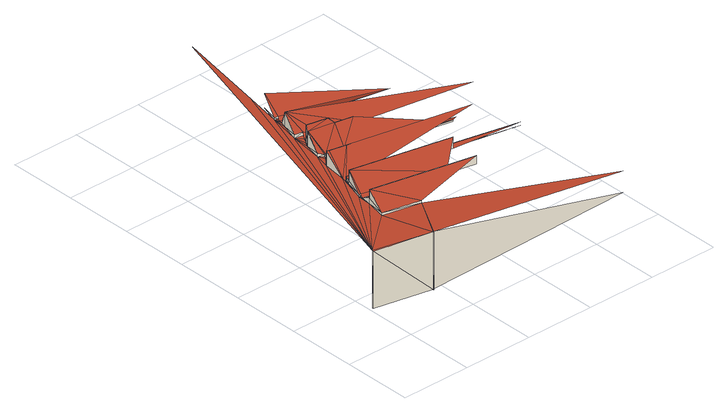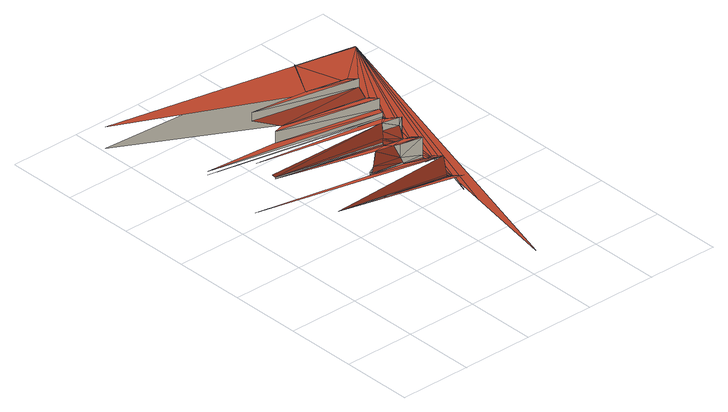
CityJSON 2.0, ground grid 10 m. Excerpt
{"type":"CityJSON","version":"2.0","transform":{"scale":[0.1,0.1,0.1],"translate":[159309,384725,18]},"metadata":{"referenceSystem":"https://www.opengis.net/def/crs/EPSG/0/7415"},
"CityObjects":{
"building1":{"type":"Building","attributes":{"oorspronkelijk_bouwjaar":1949,"status":"Pand in gebruik (niet ingemeten)","geconstateerd":false,"h_maaiveld":18.51,"dak_type":"slanted","pw_datum":"2016-12-01","pw_actueel":"yes","pw_bron":"ahn3","reconstructie_methode":"tudelft3d-geoflow","versie_methode":"v21.03.1","kas_warenhuis":false,"ondergronds_type":"above ground","lod11_replace":false,"reconstruction_skipped":false},"geometry":[{"type":"MultiSurface","lod":"2.2","boundaries":[[[0,1,2]],[[3,1,0]],[[0,2,4]],[[1,4,2]],[[5,3,0]],[[5,0,4]],[[6,3,5]],[[7,3,6]],[[7,8,3]],[[8,9,3]],[[10,5,11]],[[5,4,11]],[[12,10,11]],[[13,11,4]],[[10,12,5]],[[12,11,13]],[[14,7,6]],[[15,16,14]],[[14,16,7]],[[9,17,3]],[[16,18,7]],[[14,6,19]],[[19,6,5]],[[12,19,5]],[[18,20,7]],[[8,7,20]],[[17,21,3]],[[14,22,15]],[[20,23,8]],[[24,8,23]],[[25,23,20]],[[25,24,23]],[[24,26,8]],[[24,25,27]],[[21,28,3]],[[22,14,19]],[[27,29,24]],[[24,29,26]],[[8,26,9]],[[29,30,26]],[[26,31,32]],[[30,31,26]],[[9,26,32]],[[32,33,34]],[[31,33,32]],[[32,34,9]],[[9,34,33]],[[28,35,3]],[[36,18,16]],[[20,18,36]],[[37,17,9]],[[20,36,25]],[[9,38,37]],[[15,39,16]],[[9,33,40]],[[35,41,3]],[[37,42,17]],[[25,36,27]],[[38,42,37]],[[17,42,43]],[[40,38,9]],[[43,44,17]],[[43,42,44]],[[44,21,17]],[[22,39,15]],[[38,40,42]],[[45,21,46]],[[42,47,44]],[[44,48,21]],[[46,21,48]],[[49,48,44]],[[45,50,21]],[[49,44,51]],[[46,48,52]],[[51,48,49]],[[42,40,47]],[[52,48,51]],[[53,45,46]],[[12,13,54]],[[53,46,52]],[[55,50,45]],[[44,56,51]],[[45,53,55]],[[27,57,29]],[[58,30,29]],[[21,50,28]],[[47,56,44]],[[52,51,59]],[[55,60,50]],[[53,60,55]],[[47,40,56]],[[56,61,51]],[[50,60,62]],[[53,62,60]],[[61,63,51]],[[64,62,53]],[[50,62,28]],[[3,41,65]],[[51,63,66]],[[67,61,56]],[[59,51,66]],[[62,68,69]],[[62,69,28]],[[36,16,70]],[[71,53,52]],[[61,67,63]],[[63,67,72]],[[73,19,12]],[[74,28,75]],[[69,76,28]],[[74,77,28]],[[64,53,78]],[[75,28,76]],[[71,52,59]],[[59,66,63]],[[64,79,62]],[[68,62,80]],[[75,76,69]],[[75,81,74]],[[39,70,16]],[[68,82,69]],[[81,77,74]],[[28,77,35]],[[69,82,75]],[[53,71,78]],[[36,57,27]],[[80,82,68]],[[62,79,80]],[[78,79,64]],[[82,81,75]],[[77,81,83]],[[77,83,35]],[[84,85,83]],[[83,85,86]],[[35,83,86]],[[86,85,87]],[[35,86,87]],[[31,88,33]],[[30,89,31]],[[90,35,91]],[[87,91,35]],[[92,90,91]],[[92,91,87]],[[93,82,80]],[[79,93,80]],[[79,78,71]],[[90,94,35]],[[71,59,95]],[[92,96,90]],[[33,97,40]],[[57,58,29]],[[95,79,71]],[[82,98,81]],[[93,79,99]],[[93,100,82]],[[56,40,101]],[[56,101,67]],[[67,101,72]],[[95,99,79]],[[63,72,102]],[[59,63,102]],[[99,103,93]],[[103,100,93]],[[95,104,99]],[[100,98,82]],[[105,103,99]],[[102,95,59]],[[30,58,89]],[[83,81,106]],[[105,107,103]],[[103,98,100]],[[83,106,84]],[[85,84,106]],[[106,87,85]],[[107,98,103]],[[106,92,87]],[[106,96,92]],[[101,40,108]],[[101,102,72]],[[98,109,81]]],"semantics":{"surfaces":[{"type":"WallSurface"},{"type":"GroundSurface"},{"type":"RoofSurface"}],"values":[0,0,0,1,2,0,2,2,2,2,0,0,0,1,2,0,0,0,0,2,0,0,2,2,0,2,2,2,2,0,0,0,0,2,2,0,0,0,2,0,2,0,2,0,0,0,2,2,2,0,0,2,2,0,2,2,0,2,0,0,2,2,0,2,2,0,0,2,2,0,0,0,2,0,0,0,0,2,0,2,0,2,2,0,2,2,2,0,0,0,0,2,2,0,2,0,2,2,2,0,0,0,2,2,2,0,0,2,0,2,0,2,0,2,0,0,0,0,2,0,2,0,2,2,2,2,2,0,0,2,0,2,0,0,2,0,2,0,0,0,2,0,0,0,0,0,0,2,2,2,0,2,2,2,0,2,2,0,2,2,2,2,0,0,2,0,2,2,2,0,0,2,0,2,0,2,2,2,0,2]}}]}
},
"vertices":[
[5,73,87],[5,75,5],[5,73,5],[5,75,87],[87,57,5],[87,57,87],[66,125,87],[72,154,87],[73,174,87],[86,217,87],[87,55,87],[87,55,5],[88,57,87],[88,57,5],[66,125,91],[72,154,108],[72,154,96],[91,252,87],[74,168,88],[120,114,87],[74,168,87],[96,274,87],[120,114,91],[75,174,87],[73,174,91],[75,174,91],[83,203,87],[83,203,108],[103,323,87],[83,203,93],[86,212,93],[86,212,87],[85,212,87],[86,212,85],[85,212,85],[113,370,87],[189,146,87],[91,252,108],[94,251,108],[218,124,108],[118,246,108],[123,422,87],[94,251,97],[94,251,87],[101,265,87],[96,274,92],[103,269,90],[118,246,97],[103,269,87],[103,269,84],[103,300,87],[104,269,84],[104,269,90],[104,300,108],[348,5,56],[103,300,108],[123,254,92],[225,174,108],[225,174,91],[130,264,90],[104,300,87],[124,255,90],[107,307,87],[127,259,87],[107,307,112],[149,557,87],[130,264,84],[124,255,87],[107,307,83],[111,314,87],[218,124,96],[141,293,108],[124,255,85],[348,5,87],[103,323,92],[115,321,92],[115,321,87],[112,350,87],[137,301,112],[137,301,93],[137,301,83],[112,350,108],[136,304,85],[115,359,87],[115,361,83],[115,361,86],[115,361,87],[116,364,87],[326,165,85],[326,165,90],[113,370,90],[118,369,87],[118,369,90],[136,304,87],[122,398,87],[166,288,108],[122,398,108],[290,212,108],[185,299,87],[175,294,93],[179,296,85],[272,226,87],[272,226,85],[179,296,87],[166,288,94],[179,296,92],[265,331,85],[185,299,92],[275,224,91],[345,271,89]
]}
